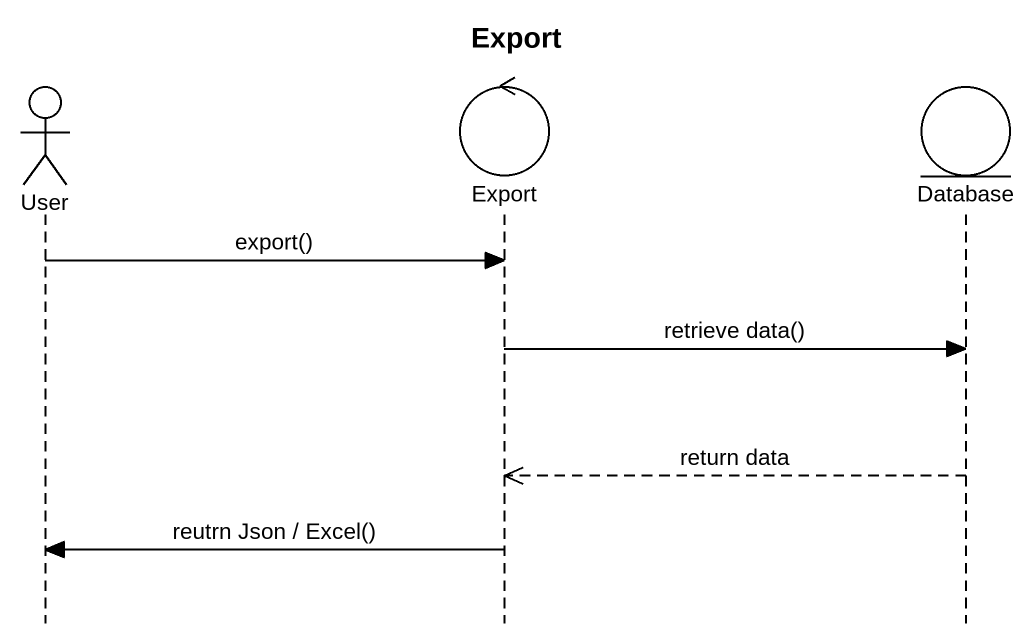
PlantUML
@startuml
title Export
hide footbox
actor User
control Export
entity "Database" as Database_

User -> Export : export()
Export -> Database_ : retrieve data()
Database_ -->> Export : return data
Export -> User : reutrn Json / Excel()
@enduml
